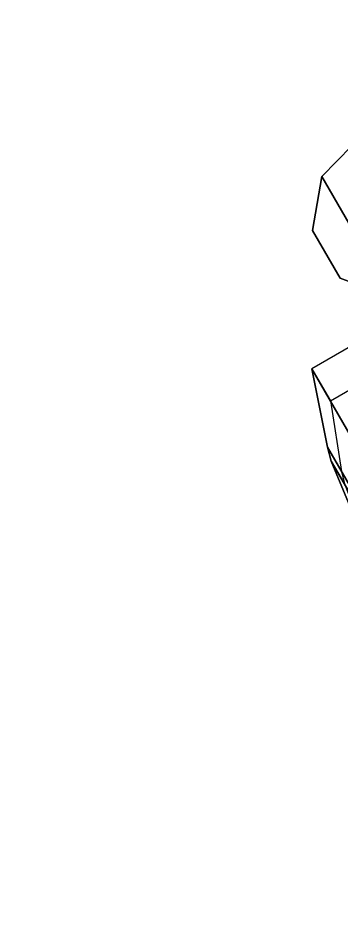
# Model space of a CAD drawing. Header units: feet. Extents: x 1888 to 2477, y 2252 to 2616.
# Drawn here: x 2146.109 to 2147.281, y 2339.605 to 2342.856 of the extents above; entities that cross this region are included whole.
import ezdxf

# ---------------------------------------------------------------- set-up
doc = ezdxf.new("R2010")
doc.units = ezdxf.units.FT
doc.layers.add('TABLE-CASTER', color=6, linetype='Continuous')
doc.layers.add('TABLE-TOPVEN', color=6, linetype='Continuous')

# ---------------------------------------------------------------- blocks, each defined once
blk = doc.blocks.new('table')
at = {"layer": 'TABLE-CASTER'}
for points in [[(-47.6066, 24.6373, 0.8077), (-47.4905, 24.7545, 0.8077), (-47.178, 24.2132, 0.8077), (-47.3376, 24.1714, 0.8077)], [(-47.6066, 24.6373, 0.9677), (-47.3376, 24.1714, 0.9677), (-47.178, 24.2132, 0.9677), (-47.4905, 24.7545, 0.9677)], [(-47.4905, 24.7545, 0.9677), (-47.4905, 24.7545, 0.8077), (-47.6066, 24.6373, 0.8077), (-47.6066, 24.6373, 0.9677)], [(-47.536, 24.2452, 0.8077), (-47.6419, 24.4285, 0.8077), (-47.6066, 24.6373, 0.8077), (-47.3376, 24.1714, 0.8077)], [(-47.536, 24.2452, 0.9677), (-47.3376, 24.1714, 0.9677), (-47.6066, 24.6373, 0.9677), (-47.6419, 24.4285, 0.9677)], [(-47.6066, 24.6373, 0.8077), (-47.6419, 24.4285, 0.8077), (-47.6419, 24.4285, 0.9677), (-47.6066, 24.6373, 0.9677)], [(-47.6419, 24.4285, 0.9677), (-47.6419, 24.4285, 0.8077), (-47.536, 24.2452, 0.8077), (-47.536, 24.2452, 0.9677)], [(-47.536, 24.2452, 0.8077), (-47.3376, 24.1714, 0.8077), (-47.3376, 24.1714, 0.9677), (-47.536, 24.2452, 0.9677)], [(-47.6447, 23.8965, 1.336), (-47.4395, 23.5411, 2.0469), (-47.1083, 23.7323, 2.0469), (-47.3135, 24.0878, 1.336)], [(-47.2591, 23.2285), (-47.5735, 23.7731, 0.5276), (-47.2422, 23.9643, 0.5276), (-46.9278, 23.4198)], [(-47.5735, 23.7731, 0.5276), (-47.5303, 23.5022, 0.6756), (-47.584, 23.5952, 1.2846), (-47.6447, 23.8965, 1.336)], [(-47.6447, 23.8965, 1.336), (-47.584, 23.5952, 1.2846), (-47.4294, 23.3274, 1.8203), (-47.4395, 23.5411, 2.0469)], [(-47.4247, 23.2899, 1.7788), (-47.4294, 23.3274, 1.8203), (-47.584, 23.5952, 1.2846), (-47.57, 23.5416, 1.2752)], [(-47.57, 23.5416, 1.2752), (-47.584, 23.5952, 1.2846), (-47.5303, 23.5022, 0.6756), (-47.5196, 23.4542, 0.7026)], [(-47.2465, 22.7618, 1.1276), (-47.2465, 22.7618, 1.1276), (-47.57, 23.5416, 1.2752), (-47.5196, 23.4542, 0.7026)], [(-47.4247, 23.2899, 1.7788), (-47.4247, 23.2899, 1.7788), (-47.57, 23.5416, 1.2752), (-47.2465, 22.7618, 1.1276)]]:
    blk.add_3dface(points, dxfattribs=at)
for points, invisible_edges in [([(-47.6447, 23.8965, 1.336), (-47.6447, 23.8965, 1.336), (-47.3226, 24.1036, 1.1276), (-47.5735, 23.7731, 0.5276)], 6), ([(-47.6447, 23.8965, 1.336), (-47.6447, 23.8965, 1.336), (-47.3135, 24.0878, 1.336), (-47.3226, 24.1036, 1.1276)], 11), ([(-47.2422, 23.9643, 0.5276), (-47.2422, 23.9643, 0.5276), (-47.5735, 23.7731, 0.5276), (-47.3226, 24.1036, 1.1276)], 6), ([(-47.2591, 23.2285), (-47.2591, 23.2285), (-47.5303, 23.5022, 0.6756), (-47.5735, 23.7731, 0.5276)], 6)]:
    blk.add_3dface(points, dxfattribs=dict(at, invisible_edges=invisible_edges))
at = {"layer": 'TABLE-TOPVEN', "invisible_edges": 15}
for points in [[(-44.4939, -8.6804, 28.5), (-44.4889, 32.7216, 28.5), (-49.2631, 32.4231, 28.5), (-49.2631, -8.3821, 28.5)], [(-49.2631, 32.4231, 27.324), (-44.4894, 32.7215, 27.324), (-44.4658, -8.6815, 27.324), (-49.2631, -8.3821, 27.324)]]:
    blk.add_3dface(points, dxfattribs=at)

msp = doc.modelspace()

# ---------------------------------------------------------------- block references
at = {"xscale": 0.9419495636793325, "yscale": 0.9419495636793325, "zscale": 0.9419495636793325}
msp.add_blockref('table', (2192.0538, 2319.075, -0.7608), dxfattribs=at)

doc.saveas('drawing.dxf')
